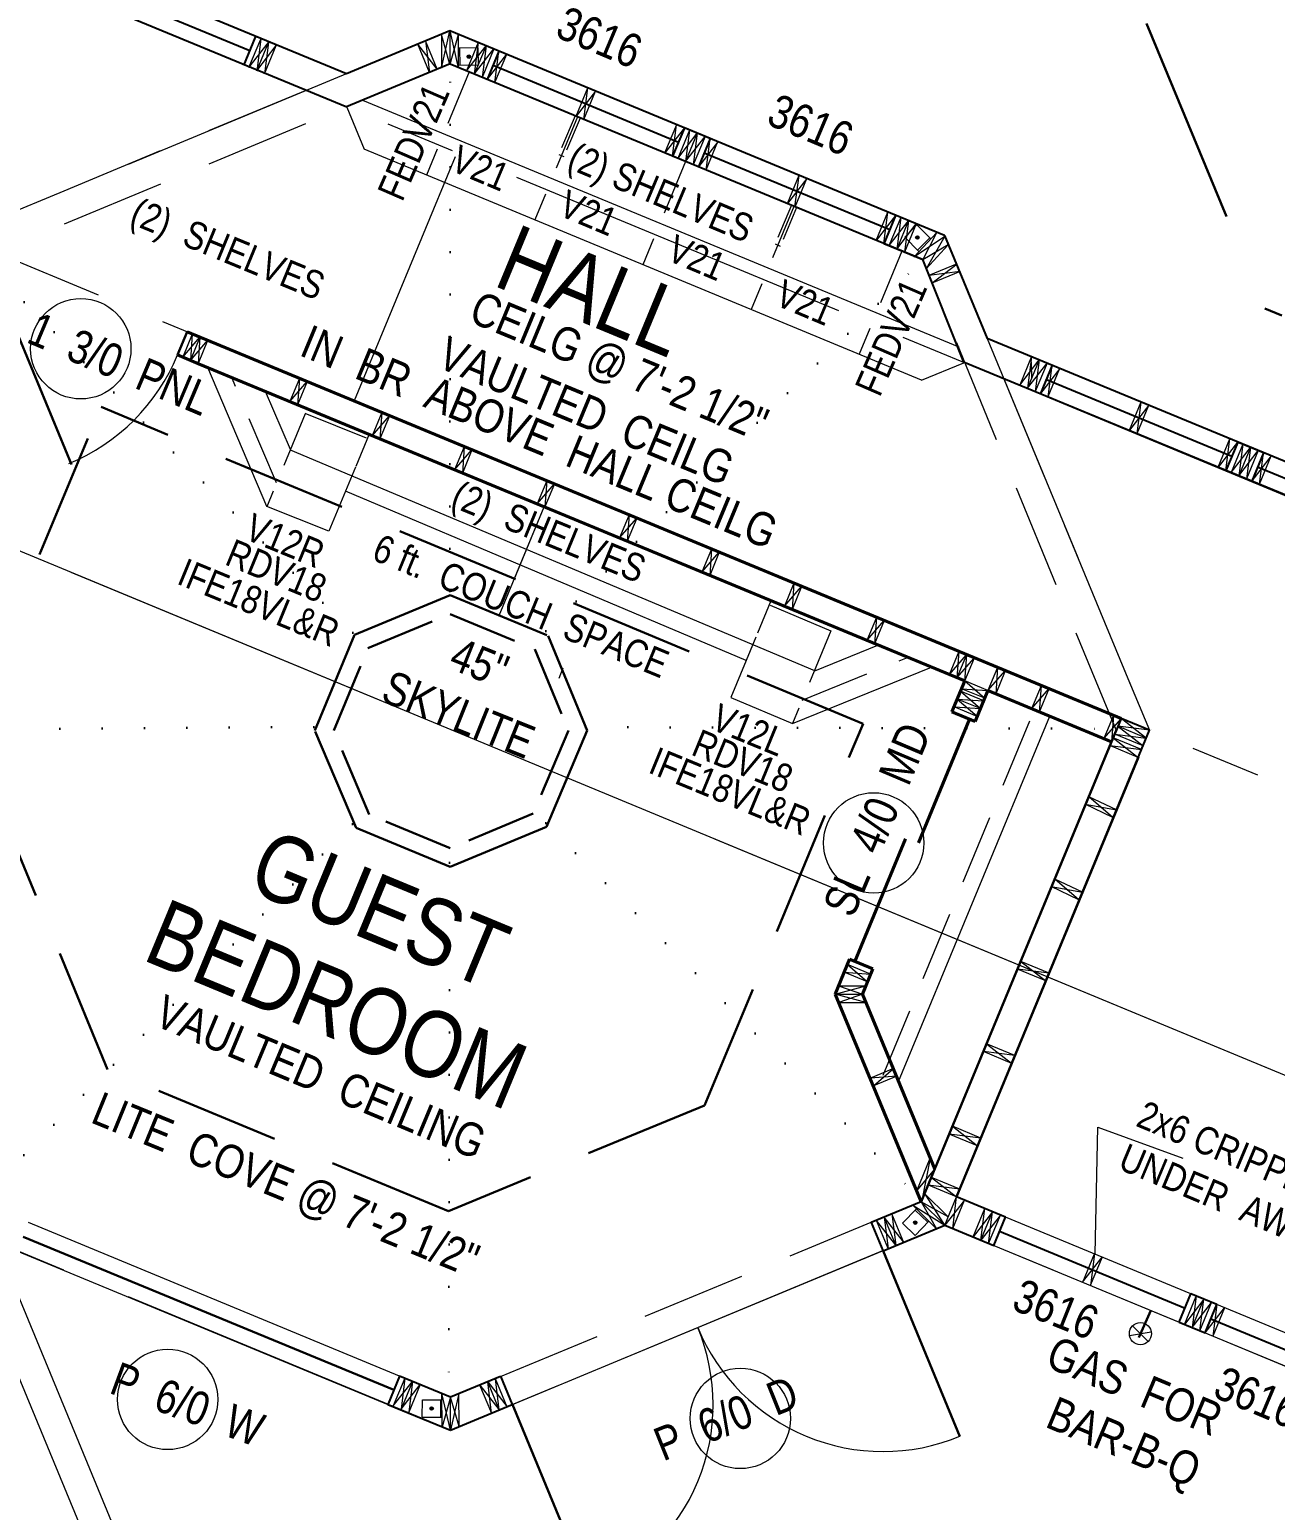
# Model space of a CAD drawing. Header units: inches. Extents: x 913 to 4010, y 85 to 6286.
# Drawn here: x 2212.2 to 2435.7, y 1887.1 to 2152.6 of the extents above; entities that cross this region are included whole.
import ezdxf

# ---------------------------------------------------------------- set-up
doc = ezdxf.new("R2010")
doc.units = ezdxf.units.IN
doc.header["$MEASUREMENT"] = 0
for name, pattern in [('ACAD_ISO07W100', [3, 0, -3]), ('CENTER', [2, 1.25, -0.25, 0.25, -0.25]), ('HIDDEN', [0.375, 0.25, -0.125])]:
    doc.linetypes.add(name, pattern=pattern)
for name, color, linetype, lineweight in [('BALCONY', 7, 'Continuous', 9), ('BUILT-INS', 6, 'Continuous', 9), ('DOORS', 7, 'Continuous', 30), ('GRID', 1, 'CENTER', 20), ('INT WALLS', 7, 'Continuous', 40), ('LAYOUT', 6, 'Continuous', 9), ('LITE COVE', 7, 'HIDDEN', 30), ('MILLWORK', 7, 'Continuous', 20), ('PLUMBING', 7, 'Continuous', 20), ('ROOF BEAMS', 3, 'HIDDEN', 30), ('ROOFLINE', 7, 'HIDDEN', 30), ('SKYLITES', 3, 'Continuous', 30), ('WALL FRAMING', 7, 'Continuous', 30), ('WINDOWS', 5, 'Continuous', 30)]:
    doc.layers.add(name, color=color, linetype=linetype, lineweight=lineweight)
for name, color, linetype in [('LLPLUMBING', 102, 'Continuous'), ('TEXT', 250, 'Continuous'), ('WALLS', 5, 'Continuous')]:
    doc.layers.add(name, color=color, linetype=linetype)
doc.styles.add('ARCHENTLTD', font='technical.ttf', dxfattribs={"height": 0.1875})
doc.dimstyles.new('ARCHENTLTD', dxfattribs={"dimscale": 0.05, "dimtxt": 0.1875, "dimasz": 3, "dimexe": 9, "dimexo": 1, "dimgap": 2.5, "dimtad": 0, "dimdec": 1, "dimzin": 1, "dimdsep": 46, "dimlunit": 4, "dimtxsty": 'ARCHENTLTD', "dimblk": 'ARCHTICK', "dimcen": 6, "dimclrd": 256, "dimclre": 256, "dimclrt": 256, "dimaunit": 1, "dimadec": 0, "dimazin": 0, "dimtfac": 1, "dimtdec": 1, "dimtofl": 0, "dimtmove": 1, "dimatfit": 3, "dimldrblk": 'ARCHTICK', "dimfxl": 1, "dimfrac": 2, "dimtolj": 1, "dimtzin": 0, "dimlwd": 9, "dimlwe": 9, "dimarcsym": 0})

# ---------------------------------------------------------------- blocks, each defined once
blk = doc.blocks.new('_ArchTick')
at = {"color": 0, "linetype": 'ByBlock', "const_width": 0.15}
blk.add_lwpolyline([(-0.5, -0.5), (0.5, 0.5)], dxfattribs=at)

msp = doc.modelspace()

# ---------------------------------------------------------------- hatches: boundary and pattern name
at = {"layer": 'WALL FRAMING', "lineweight": 9, "ltscale": 150}
for points in [[(2291.33, 2147.74, 1), (2290.7, 2147.74, 1)], [(2371.78, 2115.3, 1), (2371.16, 2115.3, 1)], [(2371.41, 1938.72, 1), (2370.78, 1938.72, 1)], [(2284.67, 1905.41, 1), (2284.04, 1905.41, 1)]]:
    msp.add_hatch(color=256, dxfattribs=at).paths.add_polyline_path(points)

# ---------------------------------------------------------------- linework, layer by layer
at = {"layer": 'BALCONY', "lineweight": 20, "ltscale": 50}
msp.add_line((2203.47, 1941.81), (2251.87, 1824.88), dxfattribs=at)
at = {"layer": 'BALCONY', "color": 3, "linetype": 'ByBlock', "lineweight": 20, "ltscale": 50}
msp.add_line((2198.39, 1939.7), (2247.66, 1820.67), dxfattribs=at)
at = {"layer": 'BUILT-INS', "linetype": 'HIDDEN', "lineweight": 9, "ltscale": 40}
for p, q in [((2291.08, 2144.98), (2283.43, 2126.5)), ((2310.49, 2136.95), (2302.84, 2118.47)), ((2329.89, 2128.92), (2322.24, 2110.44)), ((2349.29, 2120.89), (2341.64, 2102.41)), ((2368.7, 2112.85), (2361.05, 2094.38)), ((2261.65, 2083.69), (2254.78, 2067.06)), ((2355.95, 2044.81), (2349.07, 2028.18))]:
    msp.add_line(p, q, dxfattribs=at)
at = {"layer": 'BUILT-INS', "lineweight": 20, "ltscale": 50}
for p, q in [((2378.95, 2095.63), (2272.01, 2139.88)), ((2372.22, 2089.75), (2272.26, 2131.12))]:
    msp.add_line(p, q, dxfattribs=at)
at = {"layer": 'BUILT-INS', "lineweight": 20, "ltscale": 75}
for p, q in [((2269.12, 2138.69), (2272.26, 2131.12)), ((2372.22, 2089.75), (2379.82, 2092.85))]:
    msp.add_line(p, q, dxfattribs=at)
at = {"layer": 'BUILT-INS', "linetype": 'HIDDEN', "lineweight": 9, "ltscale": 25}
for p, q in [((2310.07, 2137.12), (2307.15, 2130.21)), ((2310.99, 2136.73), (2308.08, 2129.82)), ((2307.15, 2130.21), (2308.08, 2129.82)), ((2348.89, 2121.08), (2345.97, 2114.17)), ((2349.81, 2120.69), (2346.89, 2113.78)), ((2345.97, 2114.17), (2346.89, 2113.78)), ((2273.13, 2080.04), (2270.68, 2074.13)), ((2345.19, 2050.18), (2342.48, 2043.64))]:
    msp.add_line(p, q, dxfattribs=at)
at = {"layer": 'BUILT-INS', "linetype": 'Continuous', "lineweight": 9, "ltscale": 0.75}
for p, q in [((2254.8, 2067.12), (2244.2, 2092.01)), ((2259.01, 2077.29), (2254.57, 2087.72)), ((2340.77, 2039.49), (2268.92, 2069.86)), ((2265.93, 2062.64), (2254.8, 2067.12)), ((2353.07, 2037.66), (2364.38, 2042.24)), ((2349.05, 2028.19), (2373.98, 2038.26)), ((2338.02, 2032.86), (2349.07, 2028.18))]:
    msp.add_line(p, q, dxfattribs=at)
at = {"layer": 'BUILT-INS', "linetype": 'HIDDEN', "lineweight": 9, "ltscale": 50}
for p, q in [((2256.54, 2071.33), (2248.49, 2090.23)), ((2350.81, 2032.38), (2369.72, 2040.03))]:
    msp.add_line(p, q, dxfattribs=at)
at = {"layer": 'BUILT-INS', "linetype": 'HIDDEN', "lineweight": 20, "ltscale": 50}
for p, q in [((2272.66, 2079.33), (2261.68, 2083.76)), ((2345.05, 2049.43), (2355.95, 2044.81))]:
    msp.add_line(p, q, dxfattribs=at)
at = {"layer": 'BUILT-INS', "linetype": 'Continuous', "lineweight": 9, "ltscale": 5}
msp.add_line((2258.98, 2077.23), (2353.02, 2037.72), dxfattribs=at)
at = {"layer": 'BUILT-INS', "linetype": 'Continuous', "lineweight": 9, "ltscale": 25}
for p, q in [((2270.68, 2074.13), (2265.93, 2062.64)), ((2342.48, 2043.64), (2338.02, 2032.86))]:
    msp.add_line(p, q, dxfattribs=at)
at = {"layer": 'DOORS', "ltscale": 50}
msp.add_line((2205.99, 2107.85), (2219.77, 2074.59), dxfattribs=at)
at = {"layer": 'DOORS', "lineweight": 20, "ltscale": 75}
msp.add_line((2298.84, 1906.09), (2365.27, 1933.75), dxfattribs=at)
at = {"layer": 'DOORS', "ltscale": 75}
for p, q in [((2379.09, 1900.4), (2365.31, 1933.66)), ((2298.84, 1906.09), (2312.63, 1872.83))]:
    msp.add_line(p, q, dxfattribs=at)
at = {"layer": 'DOORS', "color": 7, "linetype": 'Continuous', "lineweight": 20, "ltscale": 7.5}
for centre in [(2221.43, 2095.37), (2363.63, 2006.78), (2237.01, 1907.02), (2339.71, 1903.62)]:
    msp.add_circle(centre, 9, dxfattribs=at)
at = {"layer": 'DOORS', "lineweight": 9, "ltscale": 75}
for centre, radius, start, end in [((2205.53, 2108.04), 36, 292.5006, 337.5042), ((2298.84, 1906.09), 36, 292.5151, 22.5446), ((2365.31, 1933.65), 35.96, 202.4966, 292.5149)]:
    msp.add_arc(centre, radius, start, end, dxfattribs=at)
at = {"layer": 'GRID', "ltscale": 50}
for p, q in [((2449.79, 2063.89), (2199.21, 2167.63)), ((2287.64, 2152.36), (2198.98, 2115.6)), ((2376.34, 2115.66), (2287.64, 2152.36)), ((2288.58, 2129.78), (2270.46, 2086.01)), ((2501.81, 1990.26), (2198.98, 2115.6)), ((2376.34, 2115.66), (2413.1, 2026.97)), ((2413.1, 2026.97), (2376.39, 1938.27)), ((2413.4, 2027.2), (2413.4, 2027.2)), ((2287.71, 1901.49), (2199.01, 1938.21)), ((2376.39, 1938.25), (2287.71, 1901.49)), ((2465.1, 1901.54), (2376.39, 1938.25))]:
    msp.add_line(p, q, dxfattribs=at)
at = {"layer": 'INT WALLS', "ltscale": 75}
for p, q in [((2408.02, 2029.08), (2240.5, 2098.41)), ((2377.67, 2030.27), (2381.83, 2028.55)), ((2359.31, 1985.92), (2363.47, 1984.2))]:
    msp.add_line(p, q, dxfattribs=at)
at = {"layer": 'INT WALLS', "ltscale": 50}
for p, q in [((2242.56, 2092.69), (2238.78, 2094.25)), ((2379.97, 2035.82), (2242.56, 2092.69)), ((2406.3, 2024.92), (2384.12, 2034.1))]:
    msp.add_line(p, q, dxfattribs=at)
at = {"layer": 'INT WALLS', "color": 7, "ltscale": 50}
for p, q in [((2379.97, 2035.82), (2377.67, 2030.27)), ((2384.12, 2034.1), (2381.83, 2028.55)), ((2380.84, 2028.97), (2371.66, 2006.79)), ((2369.36, 2007.51), (2360.26, 1985.53)), ((2359.31, 1985.92), (2356.73, 1979.69)), ((2363.47, 1984.2), (2361.6, 1979.69)), ((2356.73, 1979.69), (2372.17, 1942.45)), ((2361.6, 1979.69), (2374.6, 1948.33))]:
    msp.add_line(p, q, dxfattribs=at)
at = {"layer": 'LAYOUT', "color": 6, "linetype": 'CENTER', "lineweight": 5, "ltscale": 250}
for p, q in [((2455.38, 1957.67), (913.16, 2596.19)), ((4009.81, 1314.09), (1739.95, 2253.88))]:
    msp.add_line(p, q, dxfattribs=at)
at = {"layer": 'LITE COVE', "color": 7, "linetype": 'ACAD_ISO07W100', "lineweight": 30, "ltscale": 2.5}
for p, q in [((2287.61, 2051.9), (2287.7, 2146.63)), ((2270.22, 2044.45), (2203.31, 2111.71)), ((2304.83, 2044.75), (2372.45, 2111.3)), ((2263.24, 2027.56), (2168.2, 2026.89)), ((2311.95, 2027.53), (2407.27, 2027.25)), ((2270.16, 2010.12), (2202.96, 1942.52)), ((2304.81, 2010.31), (2372.26, 1942.71)), ((2287.58, 2003.19), (2287.43, 1907.56))]:
    msp.add_line(p, q, dxfattribs=at)
at = {"layer": 'LLPLUMBING', "color": 5, "linetype": 'Continuous', "lineweight": 9, "ltscale": 175}
msp.add_line((2307.89, 2038.13), (2307.14, 2036.27), dxfattribs=at)
at = {"layer": 'MILLWORK', "linetype": 'HIDDEN', "lineweight": 9, "ltscale": 50}
msp.add_line((2365.33, 1965.16), (2392.44, 2030.65), dxfattribs=at)
at = {"layer": 'MILLWORK', "linetype": 'Continuous', "lineweight": 9, "ltscale": 75}
msp.add_line((2368.1, 1964.01), (2395.21, 2029.51), dxfattribs=at)
at = {"layer": 'PLUMBING', "color": 5, "lineweight": 30, "ltscale": 50}
msp.add_line((2411.17, 1918.15), (2413.35, 1922.95), dxfattribs=at)
at = {"layer": 'PLUMBING', "color": 5, "linetype": 'Continuous', "lineweight": 9, "ltscale": 25}
for p, q in [((2410.08, 1920.23), (2412.88, 1917.42)), ((2409.52, 1918.51), (2413.43, 1919.14))]:
    msp.add_line(p, q, dxfattribs=at)
at = {"layer": 'PLUMBING', "color": 5, "lineweight": 20, "ltscale": 150}
msp.add_circle((2411.48, 1918.82), 1.98, dxfattribs=at)
at = {"layer": 'ROOF BEAMS', "lineweight": 20, "ltscale": 75}
for p, q in [((2287.64, 2152.36), (2198.97, 2115.6)), ((2287.7, 2146.43), (2203.18, 2111.39)), ((2376.34, 2115.66), (2413.08, 2026.98)), ((2407.1, 2027.06), (2372.37, 2111.34)), ((2296.71, 1911.11), (2363.17, 1938.79))]:
    msp.add_line(p, q, dxfattribs=at)
at = {"layer": 'ROOF BEAMS', "ltscale": 50}
for p, q in [((2272.89, 2041.67), (2287.66, 2047.8)), ((2287.66, 2047.8), (2302.87, 2041.5)), ((2266.8, 2026.93), (2272.89, 2041.67)), ((2302.87, 2041.5), (2308.88, 2026.94)), ((2273.17, 2011.86), (2266.8, 2026.93)), ((2308.88, 2026.94), (2302.58, 2012.03)), ((2287.68, 2005.85), (2273.17, 2011.86)), ((2302.58, 2012.03), (2287.68, 2005.85))]:
    msp.add_line(p, q, dxfattribs=at)
at = {"layer": 'ROOFLINE', "linetype": 'HIDDEN', "ltscale": 150}
for p in [(2412.54, 2153.69), (2540.82, 2058.4)]:
    msp.add_line(p, (2433.77, 2102.61), dxfattribs=at)
at = {"layer": 'ROOFLINE', "ltscale": 90}
for p, q in [((2200.95, 2027.39), (2225.09, 2084.93)), ((2361.73, 2028.16), (2225.09, 2084.93)), ((2333.3, 1959.74), (2361.73, 2028.16)), ((2226.24, 1966.16), (2200.95, 2027.39)), ((2287.36, 1940.77), (2226.24, 1966.16)), ((2333.3, 1959.74), (2287.36, 1940.77))]:
    msp.add_line(p, q, dxfattribs=at)
at = {"layer": 'SKYLITES', "linetype": 'HIDDEN', "ltscale": 75}
for p, q in [((2270.5, 2044.06), (2287.66, 2051.18)), ((2287.66, 2051.18), (2305.27, 2043.9)), ((2263.41, 2026.92), (2270.5, 2044.06)), ((2305.27, 2043.9), (2312.27, 2026.93)), ((2270.79, 2009.46), (2263.41, 2026.92)), ((2312.27, 2026.93), (2304.96, 2009.64)), ((2287.69, 2002.47), (2270.79, 2009.46)), ((2304.96, 2009.64), (2287.69, 2002.47))]:
    msp.add_line(p, q, dxfattribs=at)
at = {"layer": 'WALL FRAMING', "lineweight": 20, "ltscale": 75}
for p, q in [((2251.59, 2145.78), (2253.69, 2150.86)), ((2252.98, 2145.21), (2255.08, 2150.29)), ((2287.64, 2152.36), (2282.57, 2150.25)), ((2285.36, 2145.46), (2283.25, 2150.54)), ((2292.72, 2150.26), (2290.62, 2145.17)), ((2254.36, 2144.63), (2256.47, 2149.72)), ((2283.98, 2144.88), (2281.87, 2149.96)), ((2294.11, 2149.69), (2292, 2144.6)), ((2295.5, 2149.11), (2293.39, 2144.02)), ((2330.61, 2134.58), (2328.5, 2129.49)), ((2331.99, 2134.01), (2329.89, 2128.92)), ((2333.38, 2133.43), (2331.27, 2128.34)), ((2368.49, 2118.9), (2366.38, 2113.81)), ((2369.88, 2118.33), (2367.77, 2113.24)), ((2371.26, 2117.75), (2369.16, 2112.66)), ((2378.42, 2110.57), (2376.34, 2115.66)), ((2378.58, 2110.62), (2373.51, 2108.51)), ((2379.16, 2109.24), (2374.08, 2107.13)), ((2241.42, 2098.01), (2239.7, 2093.87)), ((2242.8, 2097.44), (2241.09, 2093.3)), ((2244.18, 2096.84), (2242.47, 2092.7)), ((2391.96, 2093.95), (2389.85, 2088.86)), ((2393.34, 2093.37), (2391.24, 2088.28)), ((2394.73, 2092.8), (2392.62, 2087.71)), ((2260.63, 2090.05), (2258.91, 2085.92)), ((2262.01, 2089.48), (2260.3, 2085.34)), ((2275.41, 2083.92), (2273.69, 2079.78)), ((2276.79, 2083.35), (2275.08, 2079.21)), ((2290.18, 2077.79), (2288.47, 2073.65)), ((2291.57, 2077.22), (2289.86, 2073.08)), ((2429.84, 2078.27), (2427.73, 2073.18)), ((2431.23, 2077.69), (2429.12, 2072.6)), ((2432.61, 2077.12), (2430.51, 2072.03)), ((2304.99, 2071.72), (2303.28, 2067.58)), ((2306.37, 2071.15), (2304.66, 2067.01)), ((2319.77, 2065.59), (2318.05, 2061.45)), ((2321.15, 2065.02), (2319.44, 2060.88)), ((2334.55, 2059.46), (2332.83, 2055.32)), ((2335.93, 2058.88), (2334.22, 2054.75)), ((2349.33, 2053.34), (2347.62, 2049.2)), ((2350.71, 2052.76), (2349, 2048.63)), ((2364.11, 2047.21), (2362.39, 2043.07)), ((2365.49, 2046.63), (2363.78, 2042.49)), ((2378.89, 2041.08), (2377.17, 2036.94)), ((2380.27, 2040.5), (2378.56, 2036.36)), ((2380.28, 2040.5), (2378.57, 2036.36)), ((2381.67, 2039.92), (2379.95, 2035.79)), ((2385.85, 2038.23), (2384.13, 2034.09)), ((2387.23, 2037.66), (2385.52, 2033.52)), ((2383.36, 2032.24), (2379.2, 2033.97)), ((2383.55, 2032.71), (2379.39, 2034.43)), ((2384.12, 2034.09), (2379.97, 2035.82)), ((2393.67, 2034.96), (2391.96, 2030.82)), ((2395.06, 2034.38), (2393.34, 2030.24)), ((2382.21, 2029.47), (2378.05, 2031.2)), ((2382.78, 2030.86), (2378.63, 2032.58)), ((2406.62, 2029.61), (2404.91, 2025.48)), ((2408.01, 2029.04), (2406.29, 2024.9)), ((2362.51, 1981.89), (2358.36, 1983.61)), ((2363.09, 1983.27), (2358.93, 1985)), ((2367.21, 1966.36), (2363.05, 1964.64)), ((2367.78, 1964.98), (2363.62, 1963.26)), ((2376.41, 1938.25), (2378.51, 1943.33)), ((2377.8, 1937.67), (2379.9, 1942.75)), ((2381.48, 1936.15), (2383.58, 1941.23)), ((2382.86, 1935.58), (2384.97, 1940.66)), ((2384.25, 1935), (2386.35, 1940.08)), ((2419.36, 1920.47), (2421.46, 1925.55)), ((2420.75, 1919.9), (2422.85, 1924.98)), ((2422.13, 1919.32), (2424.24, 1924.4))]:
    msp.add_line(p, q, dxfattribs=at)
at = {"layer": 'WALL FRAMING', "lineweight": 9, "ltscale": 150}
for p, q in [((2251.59, 2145.78), (2255.08, 2150.29)), ((2253.69, 2150.86), (2252.98, 2145.21)), ((2255.08, 2150.29), (2254.36, 2144.63)), ((2283.25, 2150.54), (2283.98, 2144.88)), ((2287.62, 2146.32), (2286.09, 2151.71)), ((2286.12, 2145.69), (2287.64, 2152.36)), ((2289.12, 2151.65), (2287.62, 2146.32)), ((2287.64, 2152.36), (2289.12, 2145.7)), ((2292.72, 2150.25), (2292, 2144.6)), ((2252.98, 2145.21), (2256.47, 2149.72)), ((2285.36, 2145.46), (2281.87, 2149.96)), ((2290.62, 2145.17), (2294.11, 2149.68)), ((2292, 2144.6), (2295.49, 2149.11)), ((2294.11, 2149.68), (2293.39, 2144.02)), ((2297.8, 2148.15), (2294.33, 2143.67)), ((2295.7, 2143.07), (2296.42, 2148.73)), ((2311.64, 2136.46), (2312.35, 2142.12)), ((2313.74, 2141.54), (2310.26, 2137.06)), ((2329.68, 2134.95), (2326.2, 2130.47)), ((2327.57, 2129.87), (2328.29, 2135.52)), ((2330.61, 2134.57), (2329.89, 2128.92)), ((2328.5, 2129.49), (2331.99, 2134)), ((2329.89, 2128.92), (2333.38, 2133.43)), ((2331.99, 2134.01), (2331.28, 2128.35)), ((2335.69, 2132.48), (2332.21, 2128)), ((2333.59, 2127.4), (2334.3, 2133.05)), ((2349.52, 2120.8), (2350.24, 2126.45)), ((2351.63, 2125.88), (2348.15, 2121.4)), ((2367.57, 2119.28), (2364.09, 2114.8)), ((2365.47, 2114.21), (2366.18, 2119.86)), ((2366.38, 2113.81), (2369.87, 2118.32)), ((2368.49, 2118.89), (2367.77, 2113.24)), ((2369.87, 2118.32), (2368.49, 2118.89)), ((2369.87, 2118.32), (2369.16, 2112.66)), ((2367.77, 2113.24), (2371.26, 2117.75)), ((2372.45, 2111.3), (2374.96, 2116.21)), ((2370.97, 2111.91), (2376.39, 2115.55)), ((2377.02, 2114.02), (2372.45, 2111.3)), ((2376.39, 2115.55), (2373.03, 2109.72)), ((2374.08, 2107.13), (2378.58, 2110.62)), ((2379.16, 2109.24), (2373.51, 2108.51)), ((2239.7, 2093.87), (2242.8, 2097.44)), ((2241.42, 2098.01), (2241.09, 2093.3)), ((2242.8, 2097.44), (2241.42, 2098.01)), ((2242.79, 2097.42), (2242.47, 2092.7)), ((2241.08, 2093.28), (2244.18, 2096.84)), ((2389.85, 2088.86), (2393.34, 2093.36)), ((2391.95, 2093.94), (2391.24, 2088.28)), ((2391.24, 2088.28), (2394.73, 2092.79)), ((2393.34, 2093.36), (2392.62, 2087.71)), ((2397.04, 2091.84), (2393.56, 2087.36)), ((2394.94, 2086.76), (2395.65, 2092.41)), ((2258.91, 2085.92), (2262.01, 2089.48)), ((2260.63, 2090.05), (2260.3, 2085.34)), ((2262.01, 2089.48), (2260.63, 2090.05)), ((2275.41, 2083.92), (2275.08, 2079.21)), ((2276.79, 2083.35), (2275.41, 2083.92)), ((2412.97, 2085.23), (2409.49, 2080.75)), ((2410.87, 2080.15), (2411.58, 2085.8)), ((2273.69, 2079.78), (2276.79, 2083.35)), ((2428.91, 2078.63), (2425.43, 2074.15)), ((2426.81, 2073.55), (2427.52, 2079.2)), ((2288.47, 2073.65), (2291.57, 2077.22)), ((2290.18, 2077.79), (2289.86, 2073.08)), ((2427.74, 2073.18), (2431.23, 2077.68)), ((2429.84, 2078.26), (2429.12, 2072.6)), ((2429.12, 2072.61), (2432.61, 2077.12)), ((2431.23, 2077.69), (2430.51, 2072.04)), ((2434.92, 2076.16), (2431.45, 2071.68)), ((2432.82, 2071.08), (2433.54, 2076.74)), ((2303.28, 2067.58), (2306.37, 2071.15)), ((2304.99, 2071.72), (2304.66, 2067.01)), ((2306.37, 2071.15), (2304.99, 2071.72)), ((2319.77, 2065.59), (2319.44, 2060.88)), ((2321.15, 2065.02), (2319.77, 2065.59)), ((2318.05, 2061.45), (2321.15, 2065.02)), ((2332.83, 2055.32), (2335.93, 2058.88)), ((2334.55, 2059.46), (2334.22, 2054.75)), ((2335.93, 2058.88), (2334.55, 2059.46)), ((2347.62, 2049.2), (2350.71, 2052.76)), ((2349.33, 2053.34), (2349, 2048.63)), ((2350.71, 2052.76), (2349.33, 2053.34)), ((2362.39, 2043.07), (2365.49, 2046.63)), ((2364.11, 2047.21), (2363.78, 2042.49)), ((2365.49, 2046.63), (2364.11, 2047.21)), ((2377.17, 2036.94), (2380.27, 2040.5)), ((2378.89, 2041.08), (2378.56, 2036.36)), ((2378.57, 2036.36), (2381.67, 2039.92)), ((2380.28, 2040.5), (2379.95, 2035.79)), ((2384.13, 2034.09), (2387.23, 2037.66)), ((2385.85, 2038.23), (2385.52, 2033.52)), ((2379.2, 2033.97), (2382.77, 2030.86)), ((2379.39, 2034.43), (2384.11, 2034.1)), ((2379.97, 2035.82), (2383.54, 2032.71)), ((2391.96, 2030.82), (2395.06, 2034.38)), ((2393.67, 2034.96), (2393.34, 2030.24)), ((2378.05, 2031.2), (2382.77, 2030.87)), ((2378.63, 2032.58), (2382.2, 2029.48)), ((2378.63, 2032.58), (2383.35, 2032.25)), ((2404.91, 2025.48), (2408.01, 2029.04)), ((2406.62, 2029.62), (2406.29, 2024.9)), ((2412.53, 2025.59), (2408.02, 2029.08)), ((2406.59, 2025.61), (2411.09, 2022.12)), ((2406.87, 2026.3), (2412.53, 2025.59)), ((2413.1, 2026.97), (2407.45, 2027.69)), ((2407.45, 2027.69), (2411.96, 2024.2)), ((2406.01, 2024.22), (2411.67, 2023.51)), ((2406.55, 2011.37), (2402.22, 2015.07)), ((2401.58, 2013.71), (2407.19, 2012.72)), ((2395.47, 1998.95), (2401.08, 1997.96)), ((2400.44, 1996.6), (2396.11, 2000.3)), ((2390.01, 1985.55), (2394.51, 1982.06)), ((2358.36, 1983.61), (2363.08, 1983.28)), ((2358.93, 1985), (2362.5, 1981.89)), ((2395.08, 1983.44), (2389.43, 1984.16)), ((2383.89, 1970.76), (2388.38, 1967.28)), ((2388.96, 1968.66), (2383.31, 1969.38)), ((2367.78, 1964.98), (2363.05, 1964.64)), ((2363.62, 1963.26), (2367.21, 1966.36)), ((2382.84, 1953.88), (2377.19, 1954.59)), ((2377.77, 1955.98), (2382.26, 1952.49)), ((2374.01, 1946.81), (2378.5, 1943.33)), ((2376.39, 1938.25), (2372.78, 1943.94)), ((2379.08, 1944.71), (2373.43, 1945.43)), ((2377.8, 1937.67), (2378.51, 1943.33)), ((2370.65, 1941.83), (2376.39, 1938.25)), ((2377, 1939.76), (2372.16, 1942.45)), ((2372.16, 1942.45), (2374.89, 1937.63)), ((2379.9, 1942.75), (2376.41, 1938.25)), ((2384.97, 1940.66), (2381.48, 1936.15)), ((2382.86, 1935.58), (2383.58, 1941.23)), ((2384.25, 1935), (2384.97, 1940.66)), ((2367.59, 1934.68), (2364.12, 1939.12)), ((2365.5, 1939.69), (2366.21, 1934.1)), ((2368.98, 1935.25), (2365.5, 1939.69)), ((2366.89, 1940.27), (2367.59, 1934.67)), ((2386.35, 1940.08), (2382.86, 1935.58)), ((2382.86, 1935.58), (2384.25, 1935)), ((2366.21, 1934.1), (2367.59, 1934.68)), ((2401.11, 1928.02), (2404.59, 1932.5)), ((2403.21, 1933.1), (2402.5, 1927.45)), ((2422.85, 1924.98), (2419.36, 1920.47)), ((2421.46, 1925.55), (2420.75, 1919.9)), ((2422.13, 1919.32), (2422.85, 1924.98)), ((2420.75, 1919.9), (2424.24, 1924.4)), ((2423.07, 1918.97), (2426.55, 1923.45)), ((2425.17, 1924.05), (2424.46, 1918.39)), ((2277.48, 1905.87), (2280.92, 1910.25)), ((2279.53, 1910.83), (2278.86, 1905.3)), ((2278.86, 1905.3), (2282.3, 1909.68)), ((2280.92, 1910.25), (2279.53, 1910.83)), ((2280.92, 1910.25), (2280.25, 1904.72)), ((2293.01, 1909.57), (2296.49, 1905.13)), ((2294.4, 1910.15), (2297.87, 1905.7)), ((2295.1, 1904.55), (2294.4, 1910.15)), ((2296.49, 1905.13), (2295.78, 1910.72)), ((2287.71, 1901.49), (2286.19, 1908.07)), ((2287.71, 1907.44), (2286.22, 1902.11)), ((2289.23, 1908.07), (2287.71, 1901.49)), ((2289.29, 1902.17), (2287.71, 1907.44)), ((2297.87, 1905.7), (2296.49, 1905.13))]:
    msp.add_line(p, q, dxfattribs=at)
at = {"layer": 'WALL FRAMING', "lineweight": 20, "ltscale": 50}
for p, q in [((2283.25, 2150.54), (2281.87, 2149.96)), ((2285.36, 2145.46), (2283.98, 2144.88)), ((2357.35, 1981.19), (2362.23, 1981.19)), ((2356.73, 1979.69), (2361.6, 1979.69)), ((2356.73, 1979.69), (2361.6, 1979.69)), ((2357.36, 1978.19), (2362.23, 1978.19))]:
    msp.add_line(p, q, dxfattribs=at)
at = {"layer": 'WALL FRAMING', "lineweight": 20, "ltscale": 150}
for p, q in [((2286.09, 2151.71), (2286.12, 2145.69)), ((2287.64, 2152.36), (2287.62, 2146.32)), ((2289.12, 2151.65), (2289.12, 2145.7)), ((2372.77, 1943.96), (2377, 1939.76)), ((2370.65, 1941.83), (2374.89, 1937.63)), ((2372.16, 1942.45), (2376.39, 1938.25)), ((2286.22, 1902.11), (2286.19, 1908.07)), ((2287.71, 1901.49), (2287.71, 1907.44)), ((2289.29, 1902.17), (2289.23, 1908.07))]:
    msp.add_line(p, q, dxfattribs=at)
at = {"layer": 'WALL FRAMING', "color": 9, "linetype": 'Continuous', "lineweight": 5, "ltscale": 150}
for p, q in [((2292.66, 2149.34), (2289.1, 2149.26)), ((2289.35, 2149.26), (2289.42, 2146.14)), ((2292.66, 2149.34), (2292.68, 2146.21)), ((2292.68, 2146.21), (2289.12, 2146.13)), ((2371.39, 2117.59), (2369.21, 2115.35)), ((2371.39, 2117.59), (2373.91, 2115.08)), ((2369.21, 2115.35), (2371.73, 2112.83)), ((2373.73, 2115.25), (2371.52, 2113.04)), ((2391.89, 2093.02), (2391.92, 2089.89)), ((2368.83, 1938.62), (2371.3, 1941.19)), ((2373.35, 1938.82), (2371.1, 1940.98)), ((2371.06, 1936.43), (2368.83, 1938.62)), ((2371.06, 1936.43), (2373.52, 1939)), ((2282.68, 1903.83), (2282.71, 1906.96)), ((2282.71, 1906.96), (2286.2, 1906.98)), ((2286, 1903.85), (2285.98, 1906.98)), ((2282.68, 1903.83), (2286.21, 1903.85))]:
    msp.add_line(p, q, dxfattribs=at)
at = {"layer": 'WALL FRAMING', "linetype": 'HIDDEN', "lineweight": 20, "ltscale": 25}
for p, q in [((2295.71, 2143.1), (2297.81, 2148.18)), ((2310.26, 2137.06), (2312.36, 2142.14)), ((2311.65, 2136.49), (2313.75, 2141.57)), ((2326.2, 2130.46), (2328.3, 2135.54)), ((2333.6, 2127.42), (2335.7, 2132.5)), ((2348.15, 2121.39), (2350.25, 2126.47)), ((2349.53, 2120.82), (2351.64, 2125.9)), ((2364.09, 2114.8), (2366.19, 2119.88)), ((2394.95, 2086.78), (2397.05, 2091.86)), ((2409.49, 2080.75), (2411.59, 2085.83)), ((2410.88, 2080.17), (2412.98, 2085.25)), ((2425.43, 2074.15), (2427.53, 2079.23)), ((2432.83, 2071.11), (2434.93, 2076.19)), ((2387.27, 1939.68), (2385.16, 1934.6)), ((2403.2, 1933.08), (2401.1, 1928)), ((2404.59, 1932.5), (2402.49, 1927.43)), ((2420.53, 1925.91), (2418.43, 1920.83)), ((2426.55, 1923.45), (2424.44, 1918.37))]:
    msp.add_line(p, q, dxfattribs=at)
at = {"layer": 'WALL FRAMING', "linetype": 'Continuous', "lineweight": 20, "ltscale": 150}
for p, q in [((2374.96, 2116.21), (2370.85, 2111.78)), ((2377.02, 2114.02), (2373.03, 2109.72))]:
    msp.add_line(p, q, dxfattribs=at)
at = {"layer": 'WALL FRAMING', "color": 7, "lineweight": 20, "ltscale": 75}
for p, q in [((2407.19, 2012.72), (2402.23, 2015.06)), ((2406.55, 2011.37), (2401.58, 2013.71)), ((2400.44, 1996.6), (2395.47, 1998.95)), ((2401.09, 1997.95), (2396.12, 2000.3)), ((2395.08, 1983.44), (2390.01, 1985.55)), ((2394.52, 1982.06), (2389.44, 1984.16)), ((2388.96, 1968.66), (2383.89, 1970.76)), ((2388.39, 1967.27), (2383.32, 1969.38)), ((2382.27, 1952.49), (2377.2, 1954.59)), ((2382.84, 1953.88), (2377.77, 1955.98)), ((2379.09, 1944.71), (2374.01, 1946.81)), ((2378.51, 1943.33), (2373.44, 1945.43))]:
    msp.add_line(p, q, dxfattribs=at)
at = {"layer": 'WALL FRAMING', "lineweight": 9, "ltscale": 50}
for p, q in [((2356.73, 1979.69), (2362.23, 1981.19)), ((2357.35, 1981.19), (2361.6, 1979.69)), ((2362.23, 1978.19), (2356.73, 1979.69)), ((2361.6, 1979.69), (2357.36, 1978.19)), ((2373.79, 1950.3), (2372.26, 1942.71)), ((2374.6, 1948.33), (2373.79, 1950.3)), ((2371.35, 1944.42), (2374.6, 1948.33)), ((2279.53, 1910.83), (2277.48, 1905.87)), ((2280.92, 1910.25), (2278.86, 1905.3)), ((2282.3, 1909.68), (2280.25, 1904.72))]:
    msp.add_line(p, q, dxfattribs=at)
at = {"layer": 'WALL FRAMING', "color": 7, "lineweight": 20, "ltscale": 50}
msp.add_line((2371.35, 1944.42), (2373.79, 1950.3), dxfattribs=at)
at = {"layer": 'WALL FRAMING', "lineweight": 9, "ltscale": 75}
for p, q in [((2366.21, 1934.1), (2364.12, 1939.12)), ((2367.59, 1934.68), (2365.5, 1939.7)), ((2368.98, 1935.25), (2366.89, 1940.27)), ((2295.13, 1904.49), (2293.01, 1909.57)), ((2296.51, 1905.07), (2294.4, 1910.15)), ((2297.9, 1905.65), (2295.78, 1910.72))]:
    msp.add_line(p, q, dxfattribs=at)
at = {"layer": 'WALL FRAMING', "color": 9, "linetype": 'Continuous', "lineweight": 5, "ltscale": 150}
for centre in [(2291.02, 2147.74), (2371.47, 2115.3), (2371.09, 1938.72), (2284.35, 1905.41)]:
    msp.add_circle(centre, 0.312, dxfattribs=at)
at = {"layer": 'WALLS', "color": 4, "ltscale": 50}
for p, q in [((2269.08, 2144.66), (2051.71, 2234.44)), ((2269.12, 2138.69), (2052.56, 2228.13)), ((2372.37, 2111.34), (2287.7, 2146.38)), ((2332.2, 2127.96), (2327.58, 2129.87)), ((2372.45, 2111.3), (2365.46, 2114.19)), ((2572.21, 2019.47), (2383.99, 2097.2)), ((2475.89, 2053.29), (2379.77, 2092.99)), ((2431.43, 2071.65), (2426.81, 2073.56)), ((2408.02, 2029.08), (2372.17, 1942.45)), ((2372.16, 1942.45), (2407.27, 2027.25)), ((2387.28, 1939.7), (2378.48, 1943.34)), ((2372.17, 1942.45), (2363.19, 1938.73)), ((2363.2, 1938.74), (2365.29, 1933.71)), ((2425.16, 1924.02), (2420.54, 1925.93)), ((2278.61, 1911.21), (2276.55, 1906.25)), ((2287.71, 1907.44), (2278.61, 1911.21)), ((2296.68, 1911.16), (2287.71, 1907.44)), ((2296.69, 1911.17), (2298.8, 1906.09))]:
    msp.add_line(p, q, dxfattribs=at)
at = {"layer": 'WALLS', "color": 4, "ltscale": 75}
for p, q in [((2250.67, 2146.17), (2252.77, 2151.25)), ((2287.64, 2152.36), (2269.08, 2144.66)), ((2376.34, 2115.66), (2287.64, 2152.36)), ((2296.42, 2148.73), (2294.31, 2143.64)), ((2287.7, 2146.43), (2269.08, 2138.71)), ((2329.68, 2134.96), (2327.58, 2129.87)), ((2334.3, 2133.04), (2329.68, 2134.96)), ((2334.3, 2133.05), (2332.2, 2127.96)), ((2367.57, 2119.28), (2365.46, 2114.19)), ((2376.34, 2115.66), (2383.99, 2097.2)), ((2372.37, 2111.34), (2379.77, 2092.99)), ((2395.65, 2092.42), (2393.55, 2087.33)), ((2428.92, 2078.65), (2426.81, 2073.56)), ((2433.53, 2076.73), (2428.91, 2078.64)), ((2433.54, 2076.74), (2431.43, 2071.65)), ((2413.1, 2026.97), (2408.02, 2029.08)), ((2378.5, 1943.33), (2413.1, 2026.97)), ((2411.13, 2022.15), (2378.48, 1943.34)), ((2365.31, 1933.66), (2376.39, 1938.25)), ((2376.39, 1938.25), (2385.17, 1934.62)), ((2385.17, 1934.62), (2387.28, 1939.7)), ((2418.44, 1920.85), (2420.54, 1925.93)), ((2423.06, 1918.94), (2425.16, 1924.02)), ((2418.44, 1920.85), (2423.06, 1918.94)), ((2276.5, 1906.13), (2287.71, 1901.49)), ((2287.71, 1901.49), (2298.8, 1906.09))]:
    msp.add_line(p, q, dxfattribs=at)
at = {"layer": 'WALLS', "color": 4, "lineweight": 20, "ltscale": 75}
for p, q in [((2329.68, 2134.96), (2296.42, 2148.72)), ((2367.56, 2119.28), (2334.3, 2133.04)), ((2210.08, 1933.62), (2276.5, 1906.13)), ((2385.17, 1934.62), (2418.44, 1920.85)), ((2423.06, 1918.94), (2456.32, 1905.17))]:
    msp.add_line(p, q, dxfattribs=at)
at = {"layer": 'WALLS', "color": 4, "lineweight": 20, "ltscale": 50}
for p, q in [((2327.58, 2129.87), (2294.31, 2143.64)), ((2365.46, 2114.19), (2332.2, 2127.96)), ((2464.69, 2057.88), (2431.43, 2071.65)), ((2278.61, 1911.21), (2212.06, 1938.76)), ((2420.54, 1925.93), (2387.28, 1939.7)), ((2458.42, 1910.25), (2425.16, 1924.02))]:
    msp.add_line(p, q, dxfattribs=at)
at = {"layer": 'WALLS', "lineweight": 9, "ltscale": 50}
for p, q in [((2368.49, 2118.89), (2369.88, 2118.33)), ((2366.38, 2113.81), (2367.77, 2113.24)), ((2239.7, 2093.87), (2241.09, 2093.3)), ((2258.91, 2085.92), (2260.3, 2085.34)), ((2273.69, 2079.78), (2275.08, 2079.21)), ((2288.47, 2073.65), (2289.86, 2073.08)), ((2296.46, 2047.54), (2304.54, 2067.04)), ((2299.15, 2054.01), (2304.54, 2067.04)), ((2303.28, 2067.58), (2304.66, 2067.01)), ((2318.05, 2061.45), (2319.44, 2060.88)), ((2332.83, 2055.32), (2334.22, 2054.75)), ((2347.62, 2049.2), (2349, 2048.63)), ((2362.39, 2043.07), (2363.78, 2042.49)), ((2377.17, 2036.94), (2378.56, 2036.36)), ((2391.96, 2030.83), (2393.35, 2030.26)), ((2391.96, 2030.82), (2393.34, 2030.24))]:
    msp.add_line(p, q, dxfattribs=at)
at = {"layer": 'WALLS', "lineweight": 30, "ltscale": 75}
msp.add_line((2240.49, 2098.39), (2238.78, 2094.25), dxfattribs=at)
at = {"layer": 'WALLS', "color": 7, "lineweight": 20, "ltscale": 75}
for p, q in [((2411.67, 2023.51), (2406.59, 2025.61)), ((2411.96, 2024.2), (2406.87, 2026.3)), ((2412.53, 2025.59), (2407.45, 2027.69)), ((2411.09, 2022.12), (2406.01, 2024.22))]:
    msp.add_line(p, q, dxfattribs=at)
at = {"layer": 'WINDOWS', "lineweight": 25, "ltscale": 75}
for p, q in [((2251.74, 2148.76), (2218.48, 2162.53)), ((2295.37, 2146.19), (2328.63, 2132.42)), ((2333.25, 2130.51), (2366.51, 2116.74)), ((2394.6, 2089.87), (2427.86, 2076.1)), ((2432.48, 2074.19), (2465.75, 2060.42)), ((2386.22, 1937.16), (2419.49, 1923.39)), ((2424.11, 1921.48), (2457.37, 1907.71))]:
    msp.add_line(p, q, dxfattribs=at)
at = {"layer": 'WINDOWS', "ltscale": 75}
msp.add_line((2211.07, 1936.19), (2277.58, 1908.73), dxfattribs=at)

# ---------------------------------------------------------------- texts
at = {"layer": 'BUILT-INS', "linetype": 'Continuous', "lineweight": 30, "char_height": 5, "attachment_point": 1, "rotation": 66.509, "style": 'ARCHENTLTD'}
for insert in [(2274.49, 2123.53), (2360.13, 2088.51)]:
    msp.add_mtext('FEDV21\\P\\P  ', dxfattribs=dict(at, insert=insert))
at = {"layer": 'BUILT-INS', "linetype": 'Continuous', "char_height": 5, "attachment_point": 1, "rotation": 337.1803, "style": 'ARCHENTLTD'}
for s, insert in [('V21\\P\\P  ', (2289.37, 2132.04)), ('(2) SHELVES\\P\\P  ', (2310.33, 2132.47)), ('V21\\P\\P  ', (2308.77, 2124.01)), ('V21\\P\\P  ', (2328.18, 2115.97)), ('V21\\P\\P  ', (2347.58, 2107.94))]:
    msp.add_mtext(s, dxfattribs=dict(at, insert=insert))
at = {"layer": 'BUILT-INS', "linetype": 'Continuous', "lineweight": 9, "ltscale": 1.5, "char_height": 5, "attachment_point": 1, "rotation": 337.6469, "style": 'ARCHENTLTD'}
for s, insert in [('(2)  SHELVES\\P{\\H1.999x;  }', (2231.84, 2122.54)), ('(2)  SHELVES\\P{\\H1.999x;  }', (2289.41, 2071.83)), ('V12R\\P{\\H1.999x;  }', (2252.39, 2066.01)), ('RDV18\\P{\\H1.999x;  }', (2248.93, 2061.4)), ('6 ft.  COUCH  SPACE\\P{\\H1.999x;  }', (2275.28, 2062.29)), ('IFE18VL&R\\P{\\H1.999x;  }', (2240.33, 2057.94)), ('V12L\\P{\\H1.999x;  }', (2336.04, 2031.91)), ('IFE18VL&R\\P{\\H1.999x;  }', (2324.88, 2024.11))]:
    msp.add_mtext(s, dxfattribs=dict(at, insert=insert))
at = {"layer": 'BUILT-INS', "linetype": 'Continuous', "lineweight": 30, "ltscale": 1.5, "insert": (2332.57, 2027.3), "char_height": 5, "attachment_point": 1, "rotation": 337.6469, "style": 'ARCHENTLTD'}
msp.add_mtext('RDV18\\P{\\H1.999x;  }', dxfattribs=at)
at = {"layer": 'DOORS', "color": 7, "linetype": 'Continuous', "lineweight": 30, "ltscale": 1.5, "char_height": 6, "style": 'ARCHENTLTD'}
for s, insert, attachment_point, rotation in [('1  3/0  PNL\\P{\\H1.999x;  }', (2245.46, 2088.75), 3, 337.1066), ('SL  4/0  MD\\P{\\H1.999x;  }', (2368.5, 2028.9), 3, 67.1066), ('P  6/0  W\\P{\\H1.999x;  }', (2254.88, 1904.09), 3, 339.7384), ('P  6/0  D\\P{\\H1.999x;  }', (2323.62, 1901.45), 1, 21.8867)]:
    msp.add_mtext(s, dxfattribs=dict(at, insert=insert, attachment_point=attachment_point, rotation=rotation))
at = {"layer": 'PLUMBING', "linetype": 'Continuous', "lineweight": 60, "ltscale": 1.5, "insert": (2426.76, 1905.87), "char_height": 6, "attachment_point": 3, "rotation": 337.2519, "style": 'ARCHENTLTD'}
msp.add_mtext('GAS  FOR\\PBAR-B-Q\\P{\\H2.998x;  }', dxfattribs=at)
at = {"layer": 'TEXT', "linetype": 'Continuous', "insert": (2299.72, 2117.9, -1373.14), "char_height": 12, "width": 271, "attachment_point": 1, "rotation": 337.5, "style": 'ARCHENTLTD'}
msp.add_mtext('HALL', dxfattribs=at)
at = {"layer": 'TEXT', "color": 7, "linetype": 'Continuous', "insert": (2345.3, 2084.24), "char_height": 6, "attachment_point": 3, "rotation": 337.5, "style": 'ARCHENTLTD'}
msp.add_mtext('CEILG @ 7\'-2 1/2"\\P\\P  ', dxfattribs=at)
at = {"layer": 'TEXT', "color": 7, "linetype": 'Continuous', "lineweight": 30, "char_height": 6, "style": 'ARCHENTLTD'}
for s, insert, attachment_point, rotation in [('IN  BR  ABOVE  HALL CEILG\\P\\P  ', (2347.02, 2064.89), 3, 337.5), ('VAULTED  CEILG\\P\\P  ', (2339.2, 2076.24), 3, 337.5), ('45"\\PSKYLITE\\P\\P  ', (2287.32, 2025.15), 5, 338.1053)]:
    msp.add_mtext(s, dxfattribs=dict(at, insert=insert, attachment_point=attachment_point, rotation=rotation))
at = {"layer": 'TEXT', "linetype": 'Continuous', "ltscale": 1.5, "insert": (2294.72, 1955.47), "char_height": 6, "attachment_point": 3, "rotation": 337.3447, "style": 'ARCHENTLTD'}
msp.add_mtext('VAULTED  CEILING\\P{\\H1.999x;  }', dxfattribs=at)
at = {"layer": 'TEXT', "color": 7, "linetype": 'Continuous', "lineweight": 9, "insert": (2293.49, 1934.4), "char_height": 6, "attachment_point": 3, "rotation": 337.7619, "style": 'ARCHENTLTD'}
msp.add_mtext('LITE  COVE @ 7\'-2 1/2"\\P\\P  ', dxfattribs=at)
at = {"layer": 'WALL FRAMING', "linetype": 'HIDDEN', "style": 'ARCHENTLTD'}
for s, p in [('GUEST', (2250.87, 1998.49, -1373.14)), ('BEDROOM', (2232.22, 1985.92, -1373.14))]:
    msp.add_text(s, height=12.001, rotation=337.5, dxfattribs=at).set_placement(p)
at = {"layer": 'WINDOWS', "color": 7, "linetype": 'Continuous', "lineweight": 30, "attachment_point": 1, "style": 'ARCHENTLTD'}
for s, insert, char_height, rotation in [('3616\\P\\P  ', (2308.59, 2156.95), 6, 337.1803), ('3616\\P\\P  ', (2346.47, 2141.27), 6, 337.1803), ('2x6 CRIPPLE  STUDS \\PUNDER  AWNIING  SASH\\P\\P  ', (2412.39, 1960.73), 5, 337.2047), ('3616 \\P\\P  ', (2390.34, 1928.83), 6, 338.2981), ('3616FX \\P\\P  ', (2426.54, 1913.14), 6, 337.2047)]:
    msp.add_mtext(s, dxfattribs=dict(at, insert=insert, char_height=char_height, rotation=rotation))

# ---------------------------------------------------------------- leaders
at = {"layer": 'PLUMBING', "linetype": 'Continuous', "lineweight": 9, "ltscale": 25}
msp.add_leader([(2403.36, 1933.1), (2403.83, 1955.83), (2419.11, 1950.26)], dimstyle='ARCHENTLTD', override={"dimgap": 1, "dimtad": 0}, dxfattribs=at)

doc.saveas('drawing.dxf')
